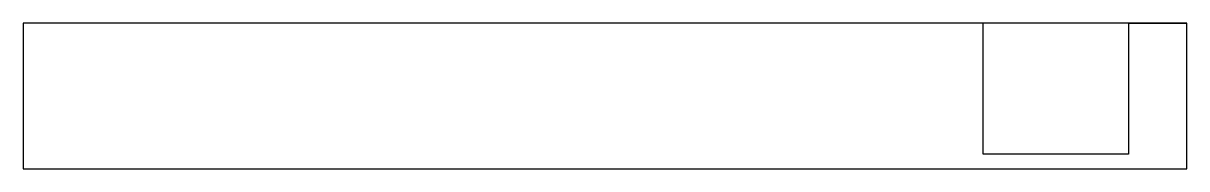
# Model space of a CAD drawing. Header units: inches. Extents: x -3.85 to 0.15, y 0.15 to 0.65.
import ezdxf

# ---------------------------------------------------------------- set-up
doc = ezdxf.new("R2010")
doc.units = ezdxf.units.IN
doc.header["$MEASUREMENT"] = 0

msp = doc.modelspace()

# ---------------------------------------------------------------- linework, layer by layer
for p in [(-0.05, 0.65), (0, 0.65)]:
    msp.add_line(p, (0.15, 0.65))
msp.add_lwpolyline([(-0.05, 0.65), (-0.05, 0.2), (-0.55, 0.2), (-0.55, 0.65), (-3.85, 0.65), (-3.85, 0.15), (0.15, 0.15), (0.15, 0.65)], close=True)
for points in [[(0.15, 0.65), (-3.85, 0.65), (-3.85, 0.15), (0.15, 0.15), (0.15, 0.65), (-0.05, 0.65)], [(-0.05, 0.65), (-0.05, 0.2), (-0.55, 0.2), (-0.55, 0.65), (-3.85, 0.65), (-3.85, 0.15)]]:
    msp.add_lwpolyline(points)

doc.saveas('drawing.dxf')
